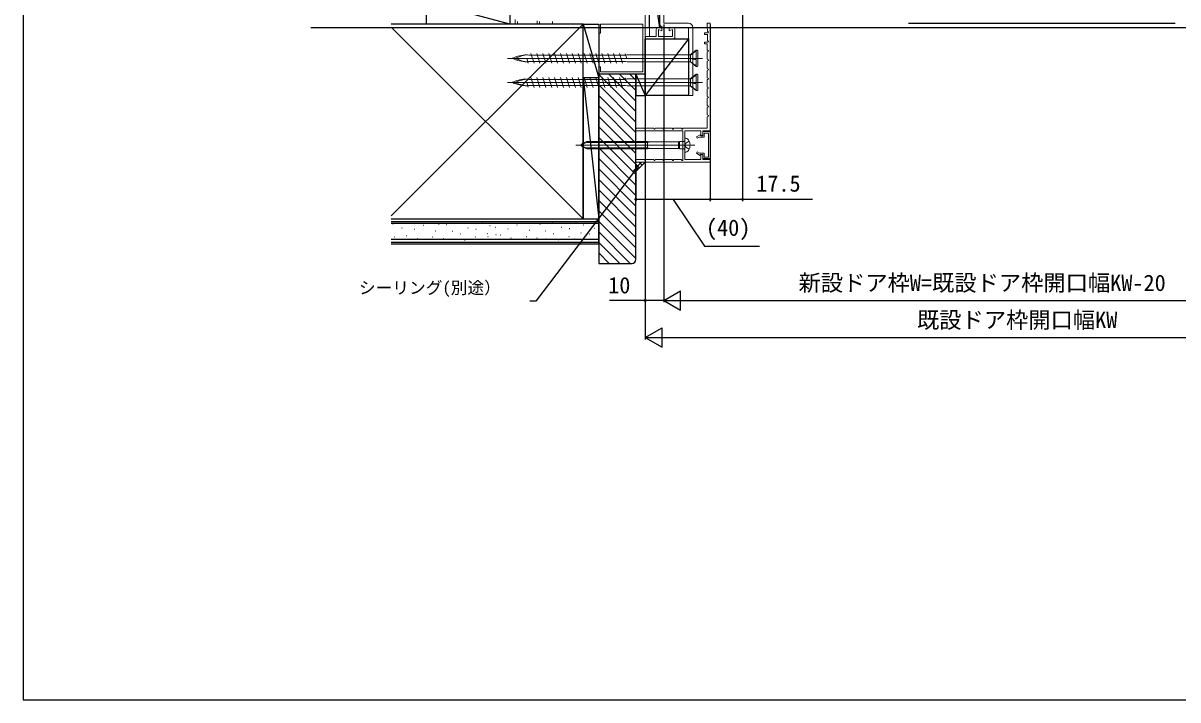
# Model space of a CAD drawing. Units: millimetres, scale not verified. Extents: x -525 to 525, y -783 to 779.
# Drawn here: x -525 to 97, y -783 to -418 of the extents above; entities that cross this region are included whole.
import ezdxf
from ezdxf.enums import TextEntityAlignment as Align

# ---------------------------------------------------------------- set-up
doc = ezdxf.new("R2010")
doc.units = ezdxf.units.MM
doc.header["$LTSCALE"] = 4
for name, color, linetype, lineweight in [('0-2_YKK_11', 211, 'Continuous', 18), ('0-3_YKK_11E', 4, 'Continuous', 18), ('0-5_YKK_13', 4, 'Continuous', 18)]:
    doc.layers.add(name, color=color, linetype=linetype, lineweight=lineweight)
for name, color, linetype in [('0-4_YKK_12', 2, 'Continuous'), ('0-7_YKK_D', 6, 'Continuous'), ('0-8_YKK_ZWAK', 7, 'Continuous'), ('0-9_YSS_K', 3, 'Continuous'), ('0-A_YSS_KE', 3, 'Continuous')]:
    doc.layers.add(name, color=color, linetype=linetype)
doc.styles.add('ＭＳ ゴシック', font='')
doc.styles.get('ＭＳ ゴシック').set_extended_font_data('MS Gothic')

msp = doc.modelspace()

# ---------------------------------------------------------------- linework, layer by layer
at = {"layer": '0-2_YKK_11', "color": 30}
for points in [[(-154.73, -476.117), (-154.73, -418.117), (-156.33, -418.117), (-156.33, -421.117), (-156.13, -421.317), (-156.13, -422.534), (-155.605, -423.058), (-155.712, -423.317), (-157.73, -423.317), (-157.73, -424.317), (-156.13, -424.317), (-156.13, -427.534), (-155.605, -428.058), (-155.712, -428.317), (-157.73, -428.317), (-157.73, -429.317), (-156.33, -429.317), (-156.33, -432.597), (-155.63, -433.001), (-155.63, -433.232), (-156.33, -433.636), (-156.33, -437.597), (-155.63, -438.001), (-155.63, -438.232), (-156.33, -438.636), (-156.33, -442.597), (-155.63, -443.001), (-155.63, -443.232), (-156.33, -443.636), (-156.33, -447.597), (-155.63, -448.001), (-155.63, -448.232), (-156.33, -448.636), (-156.33, -452.597), (-155.63, -453.001), (-155.63, -453.232), (-156.33, -453.636), (-156.33, -457.597), (-155.63, -458.001), (-155.63, -458.232)], [(-155.63, -458.232), (-156.33, -458.636), (-156.33, -462.597), (-155.63, -463.001), (-155.63, -463.232), (-156.33, -463.636), (-156.33, -467.597), (-155.63, -468.001), (-155.63, -468.232), (-156.33, -468.636), (-156.33, -474.717), (-169.325, -474.717), (-169.614, -475.217), (-169.845, -475.217), (-170.134, -474.717), (-174.325, -474.717), (-174.614, -475.217), (-174.845, -475.217), (-175.134, -474.717), (-179.325, -474.717), (-179.614, -475.217), (-179.845, -475.217), (-180.134, -474.717), (-184.325, -474.717), (-184.614, -475.217), (-184.845, -475.217), (-185.134, -474.717), (-189.325, -474.717), (-189.614, -475.217), (-189.845, -475.217), (-190.134, -474.717), (-194.325, -474.717), (-194.73, -475.417)], [(-194.73, -475.417), (-194.73, -476.117), (-169.53, -476.117)], [(-169.53, -476.117), (-169.53, -492.15), (-169.777, -492.252), (-170.312, -491.717), (-174.325, -491.717), (-174.614, -492.217), (-174.845, -492.217), (-175.134, -491.717), (-179.325, -491.717), (-179.614, -492.217), (-179.845, -492.217), (-180.134, -491.717), (-184.325, -491.717), (-184.614, -492.217), (-184.845, -492.217), (-185.134, -491.717), (-189.325, -491.717), (-189.614, -492.217), (-189.845, -492.217), (-190.134, -491.717), (-194.325, -491.717), (-194.73, -492.417)], [(-154.73, -493.117), (-154.73, -491.617), (-158.73, -491.617), (-158.73, -488.917), (-159.73, -488.917), (-159.73, -491.617), (-168.43, -491.617), (-168.43, -484.375), (-168.55, -484.191), (-168.55, -483.642), (-168.43, -483.458), (-168.43, -476.117), (-159.73, -476.117), (-159.73, -478.817), (-158.73, -478.817), (-158.73, -476.117), (-154.73, -476.117)], [(-194.73, -492.417), (-194.73, -493.117), (-154.73, -493.117)]]:
    msp.add_lwpolyline(points, dxfattribs=at)
msp.add_lwpolyline([(-154.73, -491.117), (-154.73, -476.617), (-158.73, -476.617), (-158.73, -478.717), (-159.83, -478.717), (-160.045, -478.343), (-162.03, -479.489), (-161.63, -480.182), (-160.477, -479.517), (-157.93, -479.517), (-157.93, -477.417), (-155.63, -477.417), (-155.63, -490.317), (-157.93, -490.317), (-157.93, -488.217), (-160.477, -488.217), (-161.63, -487.551), (-162.03, -488.244), (-160.045, -489.39), (-159.83, -489.017), (-158.73, -489.017), (-158.73, -491.117)], close=True, dxfattribs=at)
at = {"layer": '0-3_YKK_11E'}
msp.add_line((-173.729, -425.617), (-173.729, -421.617), dxfattribs=at)
for points in [[(-189.729, -425.317), (-189.729, -374.617), (-199.729, -374.617), (-199.729, -367.617), (-203.554, -367.617), (-203.729, -365.617), (-207.554, -365.617), (-207.729, -363.617), (-222.587, -363.616)], [(-259.729, -416.116), (-259.729, -418.616), (-258.529, -418.616), (-258.529, -417.316)], [(-247.929, -416.943), (-247.929, -418.616), (-246.729, -418.616), (-246.729, -417.316)], [(-239.729, -417.316), (-239.729, -418.616), (-214.729, -418.617), (-214.729, -423.617), (-213.729, -423.617), (-213.729, -418.617), (-190.929, -418.617), (-190.929, -444.417), (-213.729, -444.417), (-213.729, -441.617), (-214.729, -441.617), (-214.729, -445.617), (-189.729, -445.617), (-189.729, -426.617), (-174.729, -426.617)], [(-183.729, -421.617), (-183.729, -425.317), (-189.729, -425.317)], [(-174.729, -420.617), (-176.729, -420.617), (-176.729, -422.272), (-174.93, -421.617), (-174.93, -425.317), (-182.529, -425.317), (-182.529, -421.616), (-180.729, -422.272), (-180.729, -420.617), (-182.729, -420.617)]]:
    msp.add_lwpolyline(points, dxfattribs=at)
for centre, start, end in [((-182.729, -421.617), 89.99998, 180.00002), ((-174.729, -421.617), 0, 89.99998), ((-174.729, -425.617), 270, 0)]:
    msp.add_arc(centre, 1, start, end, dxfattribs=at)
at = {"layer": '0-4_YKK_12'}
for p, q in [((427.978, -420.616), (-370.001, -420.616)), ((-47.909, -418.117), (95.869, -418.117))]:
    msp.add_line(p, q, dxfattribs=at)
at = {"layer": '0-5_YKK_13', "color": 80}
for p, q in [((-179.729, -368.117), (-179.729, -418.117)), ((-179.729, -418.117), (-166.329, -418.117)), ((-179.729, -420.417), (-166.329, -420.417)), ((-166.329, -420.417), (-166.329, -457.117)), ((-164.029, -420.417), (-164.029, -457.117)), ((-164.029, -457.117), (-166.329, -457.117))]:
    msp.add_line(p, q, dxfattribs=at)
at = {"layer": '0-5_YKK_13'}
for p, q in [((-253.384, -435.217), (-252.435, -435.442)), ((-200.217, -435.442), (-252.435, -435.442)), ((-249.633, -439.767), (-251.275, -434.467)), ((-246.453, -439.767), (-248.095, -434.467)), ((-243.273, -439.767), (-244.915, -434.467)), ((-240.093, -439.767), (-241.735, -434.467)), ((-236.913, -439.767), (-238.555, -434.467)), ((-233.733, -439.767), (-235.375, -434.467)), ((-230.553, -439.767), (-232.195, -434.467)), ((-227.373, -439.767), (-229.015, -434.467)), ((-224.193, -439.767), (-225.835, -434.467)), ((-221.013, -439.767), (-222.655, -434.467)), ((-217.833, -439.767), (-219.475, -434.467)), ((-214.653, -439.767), (-216.295, -434.467)), ((-211.473, -439.767), (-213.115, -434.467)), ((-208.293, -439.767), (-209.935, -434.467)), ((-205.113, -439.767), (-206.755, -434.467)), ((-201.933, -439.767), (-203.575, -434.467)), ((-199.698, -437.117), (-200.476, -434.606)), ((-199.384, -435.217), (-200.223, -435.421)), ((-165.401, -435.217), (-199.384, -435.217)), ((-162.284, -432.717), (-165.401, -435.217)), ((-165.401, -435.217), (-165.228, -435.367)), ((-162.284, -433.093), (-165.228, -435.367)), ((-165.228, -435.367), (-165.228, -437.07)), ((-162.284, -441.517), (-162.284, -432.717)), ((-161.684, -432.717), (-162.284, -432.717)), ((-161.384, -433.017), (-161.384, -441.217)), ((-158.884, -437.117), (-263.884, -437.117)), ((-252.733, -439.627), (-253.511, -437.117)), ((-253.384, -439.017), (-252.951, -438.923)), ((-202.235, -438.791), (-252.992, -438.791)), ((-200.4, -438.791), (-202.235, -438.791)), ((-199.384, -439.017), (-200.4, -438.791)), ((-199.384, -439.017), (-165.264, -439.017)), ((-165.401, -437.06), (-162.284, -437.586)), ((-165.228, -437.286), (-165.401, -437.06)), ((-165.228, -437.07), (-165.401, -437.06)), ((-162.284, -441.517), (-165.401, -438.902)), ((-165.228, -438.908), (-165.401, -438.902)), ((-162.284, -437.51), (-165.228, -437.07)), ((-162.284, -437.829), (-165.228, -437.286)), ((-165.228, -437.286), (-165.228, -438.908)), ((-162.284, -441.2), (-165.228, -438.908)), ((-162.284, -441.517), (-161.684, -441.517)), ((-249.633, -452.767), (-251.275, -447.467)), ((-246.453, -452.767), (-248.095, -447.467)), ((-243.273, -452.767), (-244.915, -447.467)), ((-240.093, -452.767), (-241.735, -447.467)), ((-236.913, -452.767), (-238.555, -447.467)), ((-233.733, -452.767), (-235.375, -447.467)), ((-230.553, -452.767), (-232.195, -447.467)), ((-227.373, -452.767), (-229.015, -447.467)), ((-224.193, -452.767), (-225.835, -447.467)), ((-221.013, -452.767), (-222.655, -447.467)), ((-217.833, -452.767), (-219.475, -447.467)), ((-214.653, -452.767), (-216.295, -447.467)), ((-211.473, -452.767), (-213.115, -447.467)), ((-208.293, -452.767), (-209.935, -447.467)), ((-205.113, -452.767), (-206.755, -447.467)), ((-201.933, -452.767), (-203.575, -447.467)), ((-199.698, -450.117), (-200.476, -447.606)), ((-162.284, -445.717), (-165.401, -448.217)), ((-162.284, -446.093), (-165.228, -448.367)), ((-162.284, -454.517), (-162.284, -445.717)), ((-161.684, -445.717), (-162.284, -445.717)), ((-161.384, -446.017), (-161.384, -454.217)), ((-158.884, -450.117), (-263.884, -450.117)), ((-252.733, -452.627), (-253.511, -450.117)), ((-253.384, -448.217), (-252.435, -448.442)), ((-253.384, -452.017), (-252.951, -451.923)), ((-202.235, -451.791), (-252.992, -451.791)), ((-200.217, -448.442), (-252.435, -448.442)), ((-200.4, -451.791), (-202.235, -451.791)), ((-199.384, -452.017), (-200.4, -451.791)), ((-199.384, -448.217), (-200.223, -448.421)), ((-165.401, -448.217), (-199.384, -448.217)), ((-199.384, -452.017), (-165.264, -452.017)), ((-165.401, -448.217), (-165.228, -448.367)), ((-165.401, -450.06), (-162.284, -450.586)), ((-165.228, -450.286), (-165.401, -450.06)), ((-165.228, -450.07), (-165.401, -450.06)), ((-162.284, -454.517), (-165.401, -451.902)), ((-165.228, -451.908), (-165.401, -451.902)), ((-165.228, -448.367), (-165.228, -450.07)), ((-162.284, -450.51), (-165.228, -450.07)), ((-162.284, -450.829), (-165.228, -450.286)), ((-165.228, -450.286), (-165.228, -451.908)), ((-162.284, -454.2), (-165.228, -451.908)), ((-162.284, -454.517), (-161.684, -454.517)), ((-163.054, -483.917), (-227.087, -483.917)), ((-188.43, -481.867), (-219.913, -481.867)), ((-188.43, -482.467), (-219.913, -482.467)), ((-188.43, -485.367), (-219.913, -485.367)), ((-188.43, -485.967), (-188.43, -481.867)), ((-186.63, -482.167), (-188.43, -481.867)), ((-186.63, -482.167), (-188.43, -482.467)), ((-186.63, -485.667), (-188.43, -485.367)), ((-171.749, -482.167), (-186.63, -482.167)), ((-171.23, -481.867), (-171.23, -485.967)), ((-168.73, -481.867), (-171.23, -481.867)), ((-168.43, -480.117), (-168.38, -480.117)), ((-168.43, -480.117), (-168.43, -487.717)), ((-188.43, -485.967), (-219.913, -485.967)), ((-186.63, -485.667), (-188.43, -485.967)), ((-171.749, -485.667), (-186.63, -485.667)), ((-171.23, -485.967), (-171.749, -485.667)), ((-168.73, -485.967), (-171.23, -485.967)), ((-168.38, -487.717), (-168.43, -487.717))]:
    msp.add_line(p, q, dxfattribs=at)
msp.add_lwpolyline([(-187.429, -353.317), (-189.729, -353.317), (-189.729, -425.317), (-187.429, -425.317)], close=True, dxfattribs=at)
at = {"layer": '0-5_YKK_13', "color": 80}
msp.add_lwpolyline([(-179.729, -368.117), (-182.029, -368.117), (-182.029, -418.117)], dxfattribs=at)
at = {"layer": '0-5_YKK_13'}
for points in [[(-171.23, -481.867), (-171.749, -482.167), (-171.749, -485.667)], [(-166.038, -481.767), (-167.889, -482.772), (-168.498, -483.917)], [(-166.038, -486.067), (-167.889, -485.062), (-168.498, -483.917)]]:
    msp.add_lwpolyline(points, dxfattribs=at)
at = {"layer": '0-5_YKK_13', "color": 80}
for centre, start, end in [((-179.729, -418.117), 180, 270), ((-166.329, -420.417), 0, 90)]:
    msp.add_arc(centre, 2.3, start, end, dxfattribs=at)
at = {"layer": '0-5_YKK_13'}
for centre, radius, start, end in [((-252.438, -457.832), 22.635, 92.39615, 113.10664), ((-251.881, -453.001), 17.748, 93.82521, 114.39311), ((-161.684, -433.017), 0.3, 0, 90), ((-261.267, -437.117), 0.117, 117.35017, 242.64983), ((-252.438, -416.401), 22.635, 246.89336, 267.60385), ((-259.072, -437.117), 0.312, 116.38444, 243.61556), ((-251.881, -421.232), 17.748, 245.60689, 266.19629), ((-161.684, -441.217), 0.3, 270, 0), ((-161.684, -446.017), 0.3, 0, 90), ((-261.267, -450.117), 0.117, 117.35017, 242.64983), ((-252.438, -470.832), 22.635, 92.39615, 113.10664), ((-252.438, -429.401), 22.635, 246.89336, 267.60385), ((-259.072, -450.117), 0.312, 116.38444, 243.61556), ((-251.881, -466.001), 17.748, 93.82521, 114.39311), ((-251.881, -434.232), 17.748, 245.60689, 266.19629), ((-161.684, -454.217), 0.3, 270, 0), ((-219.913, -487.867), 6, 90, 138.82711), ((-219.913, -490.225), 7.759, 90, 125.59898), ((-219.913, -479.967), 6, 221.17289, 270), ((-219.913, -477.608), 7.759, 234.40102, 270), ((-168.73, -481.567), 0.3, 270, 0), ((-168.38, -482.517), 2.4, 35.68533, 90), ((-170.33, -483.917), 4.8, 324.31467, 35.68533), ((-168.73, -486.267), 0.3, 0, 90), ((-168.38, -485.317), 2.4, 270, 324.31467)]:
    msp.add_arc(centre, radius, start, end, dxfattribs=at)
at = {"layer": '0-7_YKK_D'}
for p, q in [((-137.229, -399.116), (-137.229, -514.117)), ((-179.729, -418.817), (-179.729, -568.616)), ((-179.729, -418.817), (-179.729, -568.616)), ((-154.73, -418.817), (-154.73, -514.117)), ((-154.73, -418.817), (-154.73, -514.117)), ((-189.729, -425.216), (-189.729, -588.616)), ((-189.729, -425.216), (-189.729, -568.616)), ((-194.73, -494.117), (-194.73, -514.117)), ((-154.73, -513.117), (-194.73, -513.117)), ((-137.229, -513.117), (-154.73, -513.117)), ((-99.574, -513.117), (-137.229, -513.117)), ((-179.729, -567.616), (-170.636, -562.366)), ((-170.636, -572.866), (-170.636, -562.366)), ((-179.729, -567.616), (-170.636, -572.866)), ((-179.729, -567.616), (-161.543, -567.616)), ((-169.229, -567.616), (239.771, -567.616)), ((-189.729, -587.616), (-180.636, -582.366)), ((-180.636, -592.866), (-180.636, -582.366)), ((-189.729, -587.616), (-180.636, -592.866)), ((-189.729, -587.616), (-171.543, -587.616)), ((-179.229, -587.616), (249.77, -587.616))]:
    msp.add_line(p, q, dxfattribs=at)
for points in [[(-193.881, -495.87), (-195.424, -497.9), (-248.603, -567.905), (-251.953, -567.905)], [(-195.968, -497.487), (-193.881, -495.87), (-194.88, -498.314)], [(-174.73, -513.117), (-157.855, -538.282), (-128.06, -538.282)], [(-179.729, -567.616), (-189.729, -567.616), (-209.042, -567.616)]]:
    msp.add_lwpolyline(points, dxfattribs=at)
for centre in [(-194.73, -513.117), (-154.73, -513.117), (-154.73, -513.117), (-137.229, -513.117), (-189.729, -567.616)]:
    msp.add_circle(centre, 0.478, dxfattribs=at)
at = {"layer": '0-8_YKK_ZWAK'}
msp.add_line((-525, 747.1), (-525, -782.9), dxfattribs=at)
msp.add_lwpolyline([(-525, -782.9), (525, -782.9), (525, 747.1)], dxfattribs=at)
at = {"layer": '0-9_YSS_K'}
for p, q in [((-187.429, -382.919), (-182.029, -420.616)), ((-262.73, -418.616), (-307.73, -406.616)), ((-307.73, -406.616), (-307.73, -418.616)), ((-223.23, -418.616), (-326.585, -521.971)), ((-326.585, -420.261), (-223.23, -523.616)), ((-223.23, -418.616), (-214.73, -447.616)), ((-166.329, -426.617), (-189.729, -457.117)), ((-223.23, -447.616), (-214.73, -523.616)), ((-194.73, -465.793), (-214.73, -445.793)), ((-194.73, -460.136), (-209.249, -445.616)), ((-194.73, -454.479), (-203.593, -445.616)), ((-194.73, -448.822), (-197.936, -445.616)), ((-194.73, -445.616), (-189.73, -457.117)), ((-194.73, -471.45), (-214.73, -451.45)), ((-194.73, -477.107), (-214.73, -457.107)), ((-194.73, -482.764), (-214.73, -462.764)), ((-194.73, -488.42), (-214.73, -468.42)), ((-194.73, -494.077), (-214.73, -474.077)), ((-194.73, -499.734), (-214.73, -479.734)), ((-194.73, -505.391), (-214.73, -485.391)), ((-194.73, -511.048), (-214.73, -491.048)), ((-194.73, -516.705), (-214.73, -496.705)), ((-194.73, -498.117), (-189.73, -493.117)), ((-194.73, -493.379), (-194.467, -493.117)), ((-194.73, -496.208), (-191.638, -493.117)), ((-192.722, -496.109), (-194.73, -494.102)), ((-194.137, -497.524), (-194.73, -496.931)), ((-191.308, -494.695), (-192.887, -493.117)), ((-189.894, -493.281), (-190.058, -493.117)), ((-194.73, -522.362), (-214.73, -502.362)), ((-194.73, -528.018), (-214.73, -508.018)), ((-194.73, -533.675), (-214.73, -513.675)), ((-194.73, -539.332), (-214.73, -519.332)), ((-326.585, -525.116), (-214.73, -525.116)), ((-325.573, -526.44), (-325.773, -526.44)), ((-320.628, -528.589), (-320.828, -528.589)), ((-309.089, -527.265), (-309.289, -527.265)), ((-300.848, -526.44), (-301.048, -526.44)), ((-296.757, -526.874), (-296.957, -526.874)), ((-290.131, -526.094), (-290.331, -526.094)), ((-285.189, -528.589), (-285.389, -528.589)), ((-277.333, -525.704), (-277.533, -525.704)), ((-275.153, -526.182), (-275.353, -526.182)), ((-273.266, -527.323), (-273.466, -527.323)), ((-270.208, -528.33), (-270.408, -528.33)), ((-258.67, -527.006), (-258.87, -527.006)), ((-250.428, -526.182), (-250.628, -526.182)), ((-246.337, -526.615), (-246.537, -526.615)), ((-239.711, -525.836), (-239.911, -525.836)), ((-234.769, -528.33), (-234.969, -528.33)), ((-226.913, -525.446), (-227.113, -525.446)), ((-222.846, -527.064), (-223.046, -527.064)), ((-217.004, -528.829), (-217.204, -528.829)), ((-214.73, -536.116), (-214.73, -523.616)), ((-194.73, -544.989), (-214.73, -524.989)), ((-326.585, -534.616), (-214.73, -534.616)), ((-324.749, -533.534), (-324.949, -533.534)), ((-318.155, -532.71), (-318.355, -532.71)), ((-314.034, -529.413), (-314.234, -529.413)), ((-312.386, -534.358), (-312.586, -534.358)), ((-304.145, -533.534), (-304.345, -533.534)), ((-302.496, -530.237), (-302.696, -530.237)), ((-298.375, -534.358), (-298.575, -534.358)), ((-293.639, -530.492), (-293.839, -530.492)), ((-293.449, -534.78), (-293.649, -534.78)), ((-289.31, -531.885), (-289.51, -531.885)), ((-286.837, -535.182), (-287.037, -535.182)), ((-281.068, -533.534), (-281.268, -533.534)), ((-280.841, -529.323), (-281.041, -529.323)), ((-278.112, -534.78), (-278.312, -534.78)), ((-274.604, -531.661), (-274.804, -531.661)), ((-274.329, -533.275), (-274.529, -533.275)), ((-269.995, -532.173), (-270.195, -532.173)), ((-267.736, -532.451), (-267.936, -532.451)), ((-263.615, -529.155), (-263.815, -529.155)), ((-261.967, -534.1), (-262.167, -534.1)), ((-253.725, -533.275), (-253.925, -533.275)), ((-252.077, -529.979), (-252.277, -529.979)), ((-247.956, -534.1), (-248.156, -534.1)), ((-243.219, -530.234), (-243.419, -530.234)), ((-243.029, -534.521), (-243.229, -534.521)), ((-238.89, -531.627), (-239.09, -531.627)), ((-236.418, -534.924), (-236.618, -534.924)), ((-230.649, -533.275), (-230.849, -533.275)), ((-230.421, -529.064), (-230.621, -529.064)), ((-227.693, -534.521), (-227.893, -534.521)), ((-224.185, -531.403), (-224.385, -531.403)), ((-219.576, -531.914), (-219.776, -531.914)), ((-197.759, -547.616), (-214.73, -530.646)), ((-326.585, -537.116), (-214.73, -537.116)), ((-203.416, -547.616), (-214.73, -536.303)), ((-209.073, -547.616), (-214.73, -541.96))]:
    msp.add_line(p, q, dxfattribs=at)
for points in [[(-187.429, -382.919), (-182.03, -382.919), (-182.029, -420.616), (-187.429, -420.616)], [(-223.23, -418.616), (-214.73, -418.616), (-214.73, -447.616), (-223.23, -447.616)], [(-189.729, -426.617), (-166.329, -426.617), (-166.329, -457.117), (-189.729, -457.117)], [(-214.73, -447.616), (-223.23, -447.616), (-223.23, -523.616), (-214.73, -523.616)], [(-194.73, -457.117), (-189.73, -457.117), (-189.73, -445.616), (-194.73, -445.616)]]:
    msp.add_lwpolyline(points, close=True, dxfattribs=at)
msp.add_lwpolyline([(-326.585, -406.616), (-262.73, -406.616), (-262.73, -418.616), (-326.585, -418.616)], dxfattribs=at)
at = {"layer": '0-A_YSS_KE'}
for p, q in [((-326.585, -523.616), (-214.73, -523.616)), ((-214.73, -526.116), (-326.585, -526.116)), ((-326.585, -536.116), (-214.73, -536.116))]:
    msp.add_line(p, q, dxfattribs=at)
for points in [[(-326.585, -523.616), (-223.23, -523.616), (-223.23, -418.616), (-278.73, -418.616)], [(-214.73, -445.616), (-214.73, -547.616), (-196.73, -547.616)], [(-194.73, -545.616), (-194.73, -445.616), (-214.73, -445.616)]]:
    msp.add_lwpolyline(points, dxfattribs=at)
msp.add_arc((-196.73, -545.616), 2, 270, 359.99998, dxfattribs=at)

# ---------------------------------------------------------------- texts
at = {"layer": '0-7_YKK_D', "style": 'ＭＳ ゴシック'}
for s, height, p in [('17.5', 8.798, (-129.915, -511.617)), ('(40)', 8.798, (-156.969, -535.418)), ('新設ドア枠W=既設ドア枠開口幅KW-20', 8.798, (-107.093, -565.148)), ('シーリング(別途）', 6.598, (-343.998, -566.031)), ('10', 8.798, (-209.683, -566.416)), ('既設ドア枠開口幅KW', 8.798, (-43.241, -585.148))]:
    msp.add_text(s, height=height, dxfattribs=at).set_placement(p, align=Align.BOTTOM_LEFT)

doc.saveas('drawing.dxf')
